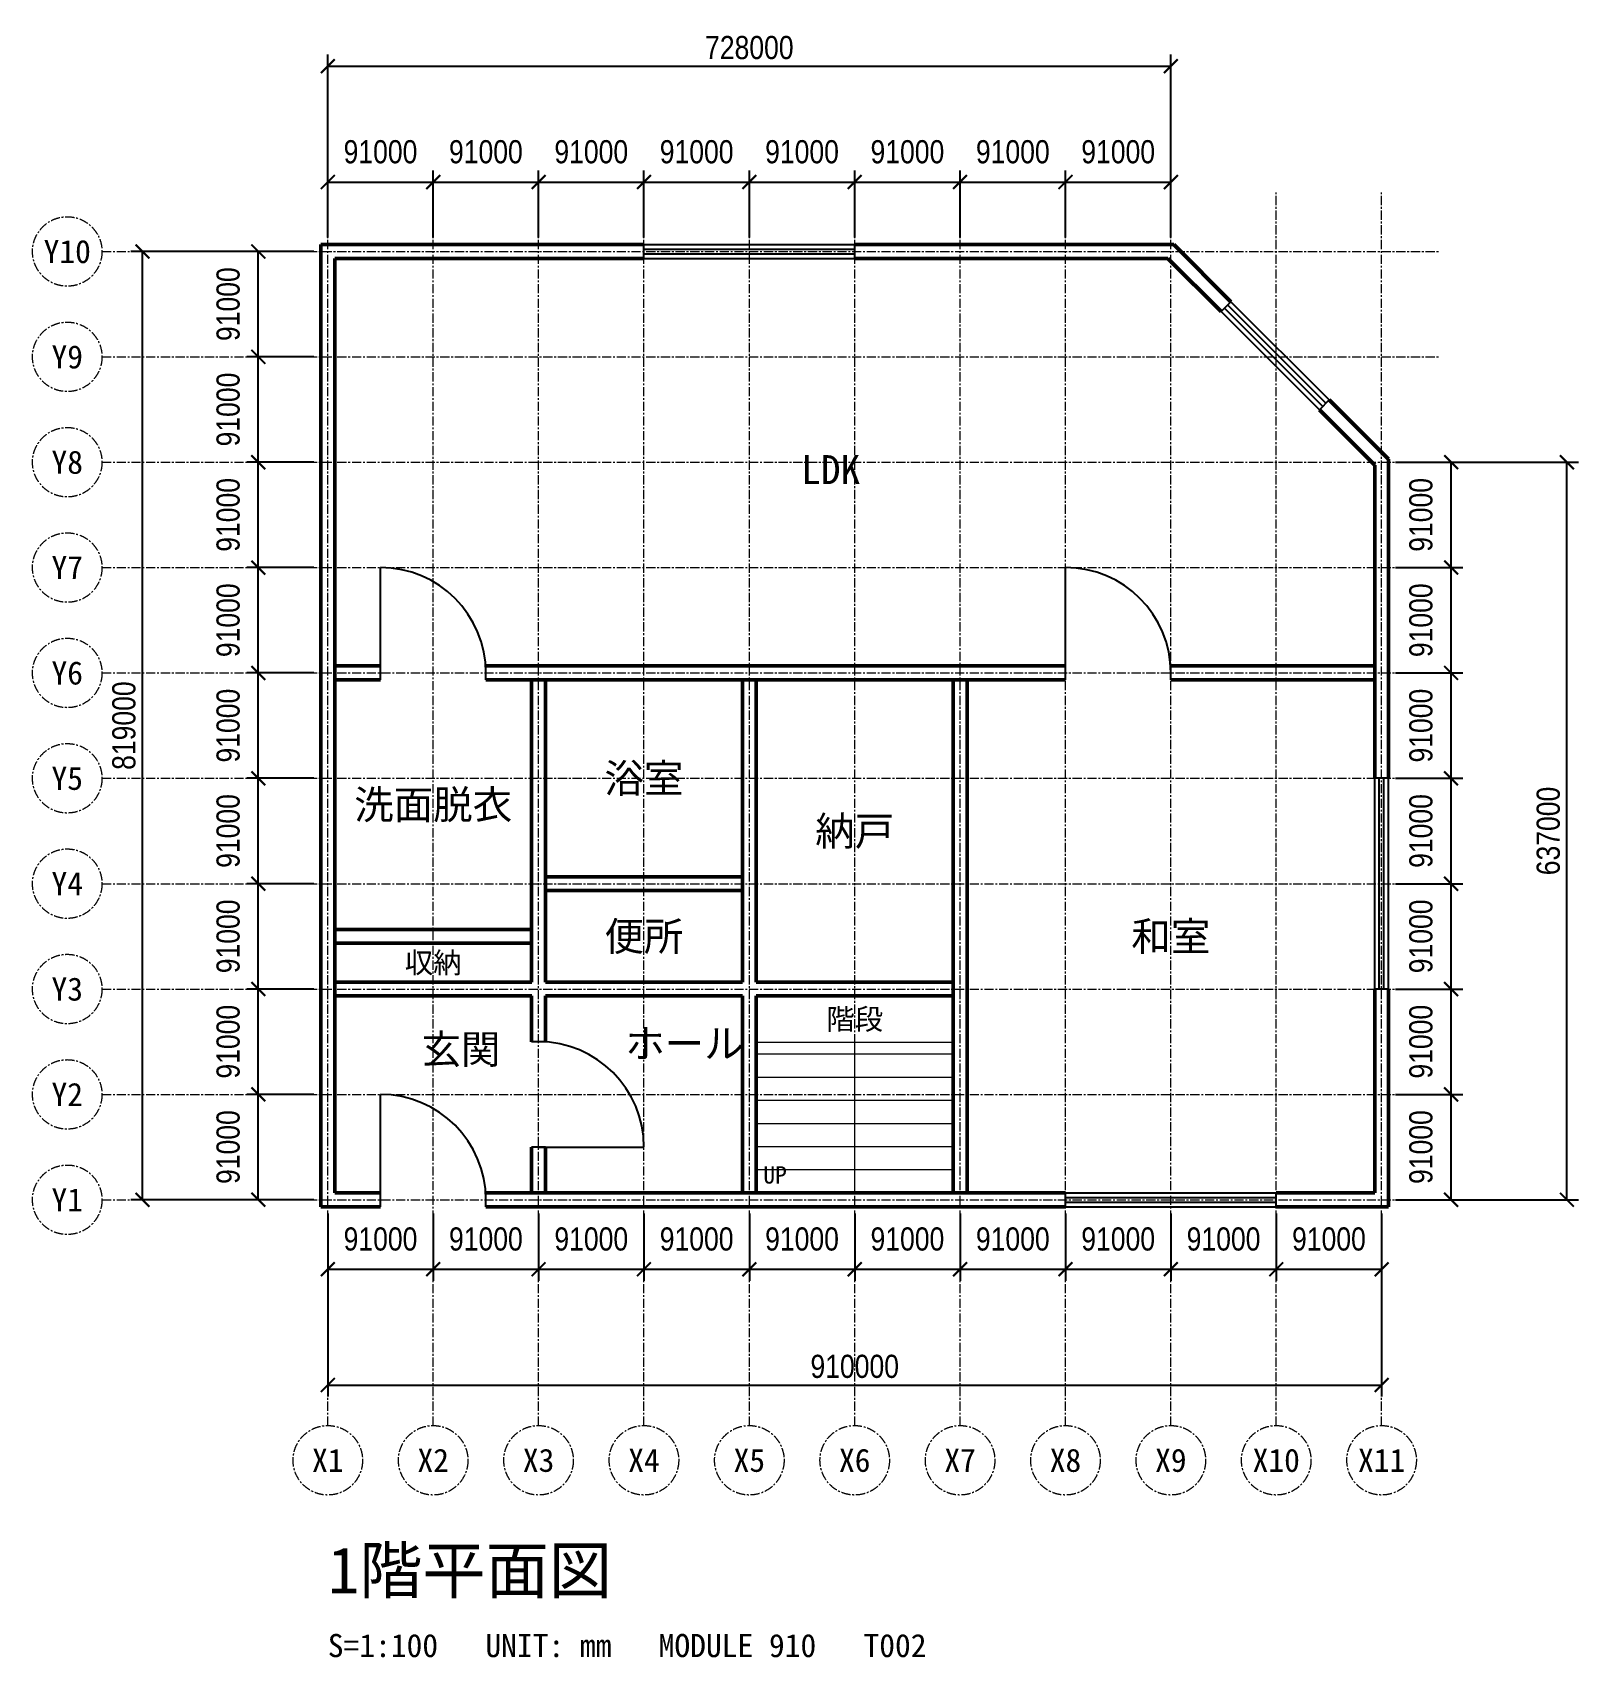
# Model space of a CAD drawing. Header units: millimetres. Extents: x -2550 to 10800, y -3953 to 10081.
import ezdxf
from ezdxf.enums import TextEntityAlignment as Align

# ---------------------------------------------------------------- set-up
doc = ezdxf.new("R2010")
doc.units = ezdxf.units.MM
doc.header["$LTSCALE"] = 25
doc.linetypes.add('CENTER', pattern=[5.08, 3.175, -0.635, 0.635, -0.635])
for name, color, linetype, lineweight in [('DIM', 3, 'Continuous', 13), ('GRID', 8, 'CENTER', 13), ('OPENING', 4, 'Continuous', 25), ('ROOM', 6, 'Continuous', 18), ('STAIR', 5, 'Continuous', 18), ('TEXT', 7, 'Continuous', 25), ('WALL', 7, 'Continuous', 50)]:
    doc.layers.add(name, color=color, linetype=linetype, lineweight=lineweight)
doc.styles.add('JP', font='msgothic.ttc')
doc.styles.add('OpenSansCondensed-Light', font='OpenSansCondensed-Light.ttf')
doc.dimstyles.new('EZDXF', dxfattribs={"dimtxt": 0.25, "dimasz": 0.175, "dimexe": 0.375, "dimexo": 0.125, "dimgap": 0.1, "dimtad": 1, "dimlfac": 100, "dimzin": 12, "dimdsep": 46, "dimtxsty": 'OpenSansCondensed-Light', "dimblk": 'ARCHTICK', "dimcen": 2.5, "dimazin": 3, "dimtfac": 0.5, "dimtmove": 2, "dimatfit": 3})

# ---------------------------------------------------------------- blocks, each defined once
blk = doc.blocks.new('_ARCHTICK')
at = {"color": 0, "linetype": 'BYBLOCK', "const_width": 0.15}
blk.add_lwpolyline([(-0.5, -0.5), (0.5, 0.5)], dxfattribs=at)

msp = doc.modelspace()

# ---------------------------------------------------------------- linework, layer by layer
at = {"layer": 'GRID'}
for p, q in [((0, -1950), (0, 8700)), ((910, -1950), (910, 8700)), ((1820, -1950), (1820, 8700)), ((2730, -1950), (2730, 8700)), ((3640, -1950), (3640, 8700)), ((4550, -1950), (4550, 8700)), ((5460, -1950), (5460, 8700)), ((6370, -1950), (6370, 8700)), ((7280, -1950), (7280, 8700)), ((8190, -1950), (8190, 8700)), ((9100, -1950), (9100, 8700)), ((-1950, 8190), (9600, 8190)), ((-1950, 7280), (9600, 7280)), ((-1950, 6370), (9600, 6370)), ((-1950, 5460), (9600, 5460)), ((-1950, 4550), (9600, 4550)), ((-1950, 3640), (9600, 3640)), ((-1950, 2730), (9600, 2730)), ((-1950, 1820), (9600, 1820)), ((-1950, 910), (9600, 910)), ((-1950, 0), (9600, 0))]:
    msp.add_line(p, q, dxfattribs=at)
for centre in [(-2250, 8190), (-2250, 7280), (-2250, 6370), (-2250, 5460), (-2250, 4550), (-2250, 3640), (-2250, 2730), (-2250, 1820), (-2250, 910), (-2250, 0), (0, -2250), (910, -2250), (1820, -2250), (2730, -2250), (3640, -2250), (4550, -2250), (5460, -2250), (6370, -2250), (7280, -2250), (8190, -2250), (9100, -2250)]:
    msp.add_circle(centre, 300, dxfattribs=at)
at = {"layer": 'OPENING'}
for p, q in [((2730, 8130), (2730, 8250)), ((2730, 8250), (4550, 8250)), ((2730, 8210), (4550, 8210)), ((2730, 8170), (4550, 8170)), ((4550, 8130), (4550, 8250)), ((2730, 8130), (4550, 8130)), ((7798.924, 7755.929), (7714.071, 7671.076)), ((8619.167, 6879.117), (7770.639, 7727.645)), ((8647.452, 6907.401), (7798.924, 7755.929)), ((8562.599, 6822.548), (7714.071, 7671.076)), ((8590.883, 6850.833), (7742.355, 7699.361)), ((8647.452, 6907.401), (8562.599, 6822.548)), ((455, 4550), (455, 5460)), ((6370, 4550), (6370, 5460)), ((455, 4490), (455, 4610)), ((1365, 4490), (1365, 4610)), ((6370, 4490), (6370, 4610)), ((7280, 4490), (7280, 4610)), ((9160, 3640), (9040, 3640)), ((9040, 1820), (9040, 3640)), ((9080, 1820), (9080, 3640)), ((9120, 1820), (9120, 3640)), ((9160, 1820), (9160, 3640)), ((9160, 1820), (9040, 1820)), ((1880, 1365), (1760, 1365)), ((455, 0), (455, 910)), ((1880, 455), (1760, 455)), ((1820, 455), (2730, 455)), ((455, -60), (455, 60)), ((1365, -60), (1365, 60)), ((6370, -60), (6370, 60)), ((6370, 60), (8190, 60)), ((6370, 20), (8190, 20)), ((8190, -60), (8190, 60)), ((6370, -20), (8190, -20)), ((6370, -60), (8190, -60))]:
    msp.add_line(p, q, dxfattribs=at)
for centre in [(455, 4550), (6370, 4550), (1820, 455), (455, 0)]:
    msp.add_arc(centre, 910, 0, 90, dxfattribs=at)
at = {"layer": 'STAIR'}
for p, q in [((3700, 1360), (5400, 1360)), ((4550, 60), (4550, 1360)), ((3700, 1260), (4550, 1260)), ((4550, 1260), (5400, 1260)), ((3700, 1060), (4550, 1060)), ((4550, 1060), (5400, 1060)), ((3700, 860), (4550, 860)), ((4550, 860), (5400, 860)), ((3700, 660), (4550, 660)), ((4550, 660), (5400, 660)), ((3700, 460), (4550, 460)), ((4550, 460), (5400, 460)), ((3700, 260), (4550, 260)), ((4550, 260), (5400, 260))]:
    msp.add_line(p, q, dxfattribs=at)
at = {"layer": 'WALL'}
for p, q in [((-60, 8250), (2730, 8250)), ((-60, -60), (-60, 8250)), ((4550, 8250), (7304.853, 8250)), ((7798.924, 7755.929), (7304.853, 8250)), ((60, 8130), (2730, 8130)), ((60, 60), (60, 8130)), ((4550, 8130), (7255.147, 8130)), ((7714.071, 7671.076), (7255.147, 8130)), ((9160, 6394.853), (8647.452, 6907.401)), ((9040, 6345.147), (8562.599, 6822.548)), ((9040, 3640), (9040, 6345.147)), ((9160, 3640), (9160, 6394.853)), ((60, 4610), (455, 4610)), ((1365, 4610), (6370, 4610)), ((7280, 4610), (9040, 4610)), ((60, 4490), (455, 4490)), ((1365, 4490), (6370, 4490)), ((1760, 1879.4), (1760, 4490)), ((1880, 1879.4), (1880, 4490)), ((3580, 1879.4), (3580, 4490)), ((3700, 1879.4), (3700, 4490)), ((5400, 60), (5400, 4490)), ((5520, 60), (5520, 4490)), ((7280, 4490), (9040, 4490)), ((1880, 2790), (3580, 2790)), ((1880, 2670), (3580, 2670)), ((60, 2335), (1760, 2335)), ((60, 2215), (1760, 2215)), ((60, 1880), (1760.6, 1880)), ((1879.4, 1880), (3580.6, 1880)), ((3699.4, 1880), (5400, 1880)), ((60, 1760), (1760.6, 1760)), ((1760, 1365), (1760, 1760.6)), ((1879.4, 1760), (3580.6, 1760)), ((1880, 1365), (1880, 1760.6)), ((3580, 60), (3580, 1760.6)), ((3699.4, 1760), (5400, 1760)), ((3700, 60), (3700, 1760.6)), ((9040, 60), (9040, 1820)), ((9160, -60), (9160, 1820)), ((1760, 60), (1760, 455)), ((1880, 60), (1880, 455)), ((60, 60), (455, 60)), ((1365, 60), (6370, 60)), ((8190, 60), (9040, 60)), ((-60, -60), (455, -60)), ((1365, -60), (6370, -60)), ((8190, -60), (9160, -60))]:
    msp.add_line(p, q, dxfattribs=at)

# ---------------------------------------------------------------- texts
at = {"layer": 'GRID'}
for s, p in [('Y10', (-2250, 8190)), ('Y9', (-2250, 7280)), ('Y8', (-2250, 6370)), ('Y7', (-2250, 5460)), ('Y6', (-2250, 4550)), ('Y5', (-2250, 3640)), ('Y4', (-2250, 2730)), ('Y3', (-2250, 1820)), ('Y2', (-2250, 910)), ('Y1', (-2250, 0)), ('X1', (0, -2250)), ('X2', (910, -2250)), ('X3', (1820, -2250)), ('X4', (2730, -2250)), ('X5', (3640, -2250)), ('X6', (4550, -2250)), ('X7', (5460, -2250)), ('X8', (6370, -2250)), ('X9', (7280, -2250)), ('X10', (8190, -2250)), ('X11', (9100, -2250))]:
    msp.add_text(s, height=200, dxfattribs=at).set_placement(p, align=Align.MIDDLE_CENTER)
at = {"layer": 'ROOM', "style": 'JP'}
for s, height, p in [('LDK', 250, (4342.456, 6306.14)), ('浴室', 250, (2730, 3640)), ('洗面脱衣', 250, (910, 3412.5)), ('納戸', 250, (4550, 3185)), ('便所', 250, (2730, 2275)), ('和室', 250, (7280, 2275)), ('収納', 180, (910, 2047.5)), ('階段', 180, (4550, 1560)), ('玄関', 250, (1150, 1300)), ('ホール', 250, (3080, 1350))]:
    msp.add_text(s, height=height, dxfattribs=at).set_placement(p, align=Align.MIDDLE_CENTER)
at = {"layer": 'STAIR'}
msp.add_text('UP', height=150, dxfattribs=at).set_placement((3760, 140))
at = {"layer": 'TEXT', "style": 'JP'}
msp.add_text('1階平面図', height=400, dxfattribs=at).set_placement((0, -3400))
at = {"layer": 'TEXT'}
msp.add_text('S=1:100   UNIT: mm   MODULE 910   T002', height=200, dxfattribs=at).set_placement((0, -3950))

# ---------------------------------------------------------------- dimensions: what is measured, and where the dimension line sits
at = {"layer": 'DIM'}
for base, p1, p2 in [((0, 9790), (0, 8190), (7280, 8190)), ((0, 8790), (0, 8190), (910, 8190)), ((910, 8790), (910, 8190), (1820, 8190)), ((1820, 8790), (1820, 8190), (2730, 8190)), ((2730, 8790), (2730, 8190), (3640, 8190)), ((3640, 8790), (3640, 8190), (4550, 8190)), ((4550, 8790), (4550, 8190), (5460, 8190)), ((5460, 8790), (5460, 8190), (6370, 8190)), ((6370, 8790), (6370, 8190), (7280, 8190)), ((0, -600), (0, 0), (910, 0)), ((0, -1600), (0, 0), (9100, 0)), ((910, -600), (910, 0), (1820, 0)), ((1820, -600), (1820, 0), (2730, 0)), ((2730, -600), (2730, 0), (3640, 0)), ((3640, -600), (3640, 0), (4550, 0)), ((4550, -600), (4550, 0), (5460, 0)), ((5460, -600), (5460, 0), (6370, 0)), ((6370, -600), (6370, 0), (7280, 0)), ((7280, -600), (7280, 0), (8190, 0)), ((8190, -600), (8190, 0), (9100, 0))]:
    msp.add_linear_dim(base=base, p1=p1, p2=p2, dimstyle='EZDXF', override={"dimscale": 1, "dimtxt": 200, "dimasz": 120, "dimexe": 100, "dimexo": 120, "dimgap": 60, "dimtad": 1, "dimtih": 0, "dimtoh": 0, "dimdec": 0, "dimlunit": 2, "dimdle": 0, "dimclrd": 256, "dimclre": 256, "dimclrt": 256}, dxfattribs=at).render()
for base, p1, p2 in [((-1600, 0), (0, 0), (0, 8190)), ((-600, 7280), (0, 7280), (0, 8190)), ((-600, 6370), (0, 6370), (0, 7280)), ((-600, 5460), (0, 5460), (0, 6370)), ((9700, 5460), (9100, 5460), (9100, 6370)), ((10700, 0), (9100, 0), (9100, 6370)), ((-600, 4550), (0, 4550), (0, 5460)), ((9700, 4550), (9100, 4550), (9100, 5460)), ((-600, 3640), (0, 3640), (0, 4550)), ((9700, 3640), (9100, 3640), (9100, 4550)), ((-600, 2730), (0, 2730), (0, 3640)), ((9700, 2730), (9100, 2730), (9100, 3640)), ((-600, 1820), (0, 1820), (0, 2730)), ((9700, 1820), (9100, 1820), (9100, 2730)), ((-600, 910), (0, 910), (0, 1820)), ((9700, 910), (9100, 910), (9100, 1820)), ((-600, 0), (0, 0), (0, 910)), ((9700, 0), (9100, 0), (9100, 910))]:
    msp.add_linear_dim(base=base, p1=p1, p2=p2, angle=90, dimstyle='EZDXF', override={"dimscale": 1, "dimtxt": 200, "dimasz": 120, "dimexe": 100, "dimexo": 120, "dimgap": 60, "dimtad": 1, "dimtih": 0, "dimtoh": 0, "dimdec": 0, "dimlunit": 2, "dimdle": 0, "dimclrd": 256, "dimclre": 256, "dimclrt": 256}, dxfattribs=at).render()

doc.saveas('drawing.dxf')
